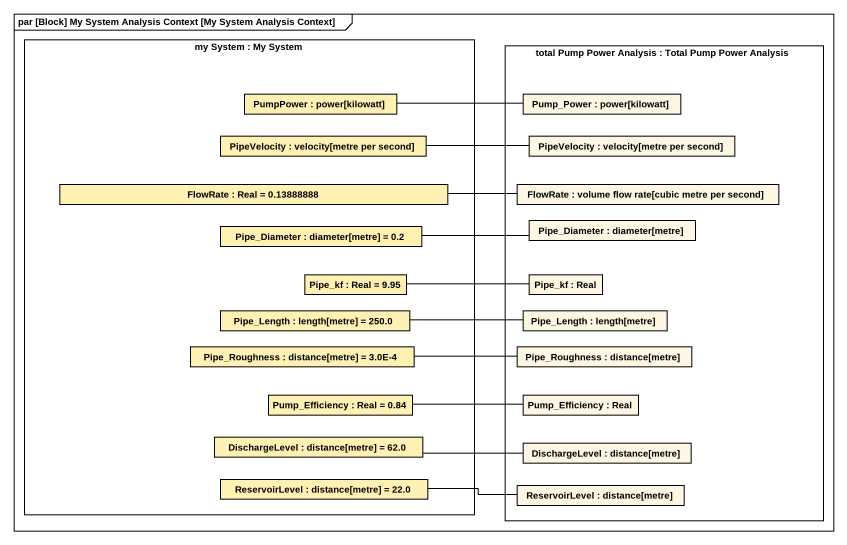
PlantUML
@startuml
mainframe par [Block] My System Analysis Context [My System Analysis Context]
rectangle "my System : My System" as my_System {
  rectangle "PumpPower : power[kilowatt]" as PumpPower #FFF0B4
  rectangle "PipeVelocity : velocity[metre per second]" as PipeVelocity #FFF0B4
  rectangle "FlowRate : Real = 0.13888888" as FlowRate #FFF0B4
  rectangle "Pipe_Diameter : diameter[metre] = 0.2" as Pipe_Diameter #FFF0B4
  rectangle "Pipe_kf : Real = 9.95" as Pipe_kf #FFF0B4
  rectangle "Pipe_Length : length[metre] = 250.0" as Pipe_Length #FFF0B4
  rectangle "Pipe_Roughness : distance[metre] = 3.0E-4" as Pipe_Roughness #FFF0B4
  rectangle "Pump_Efficiency : Real = 0.84" as Pump_Efficiency #FFF0B4
  rectangle "DischargeLevel : distance[metre] = 62.0" as DischargeLevel #FFF0B4
  rectangle "ReservoirLevel : distance[metre] = 22.0" as ReservoirLevel #FFF0B4
}
rectangle "total Pump Power Analysis : Total Pump Power Analysis" as total_Pump_Power_Analysis {
  rectangle "Pump_Power : power[kilowatt]" as Pump_Power
  rectangle "PipeVelocity : velocity[metre per second]" as PipeVelocity_2
  rectangle "FlowRate : volume flow rate[cubic metre per second]" as FlowRate_2
  rectangle "Pipe_Diameter : diameter[metre]" as Pipe_Diameter_2
  rectangle "Pipe_kf : Real" as Pipe_kf_2
  rectangle "Pipe_Length : length[metre]" as Pipe_Length_2
  rectangle "Pipe_Roughness : distance[metre]" as Pipe_Roughness_2
  rectangle "Pump_Efficiency : Real" as Pump_Efficiency_2
  rectangle "DischargeLevel : distance[metre]" as DischargeLevel_2
  rectangle "ReservoirLevel : distance[metre]" as ReservoirLevel_2
}
PumpPower -right- Pump_Power
PipeVelocity -right- PipeVelocity_2
FlowRate -right- FlowRate_2
Pipe_Diameter -right- Pipe_Diameter_2
Pipe_kf -right- Pipe_kf_2
Pipe_Length -right- Pipe_Length_2
Pipe_Roughness -right- Pipe_Roughness_2
Pump_Efficiency -right- Pump_Efficiency_2
DischargeLevel -right- DischargeLevel_2
ReservoirLevel -right- ReservoirLevel_2
@enduml
